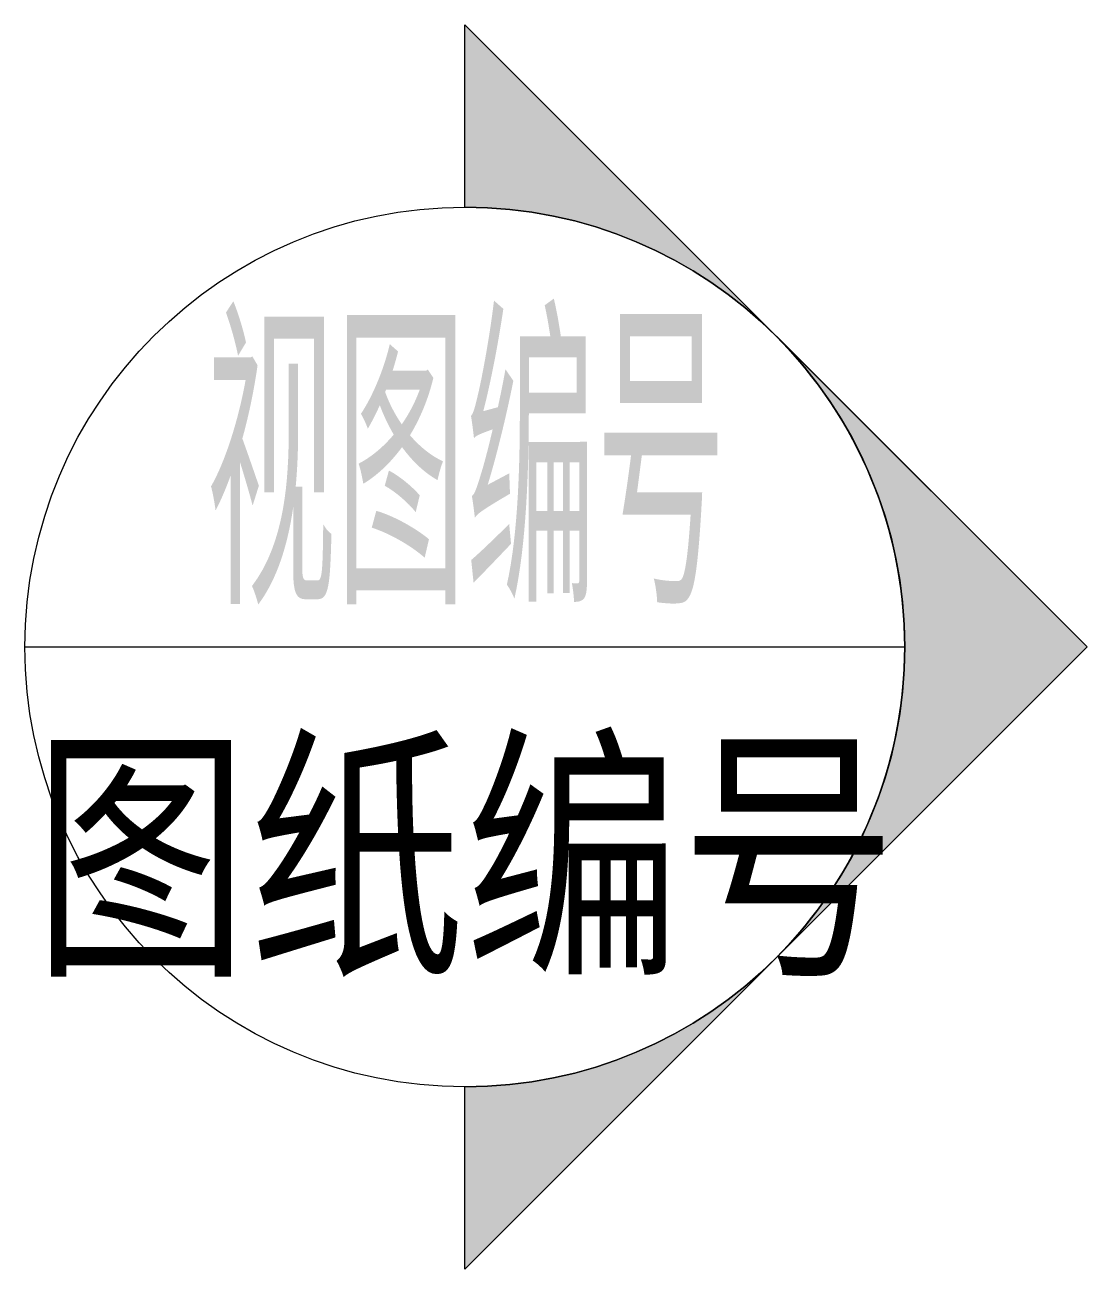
# Model space of a CAD drawing. Header units: millimetres. Extents: x -4 to 5.7, y -5.7 to 5.7.
import ezdxf
from ezdxf.enums import TextEntityAlignment as Align

# ---------------------------------------------------------------- set-up
doc = ezdxf.new("R2010")
doc.units = ezdxf.units.MM
doc.header["$LTSCALE"] = 1000
doc.styles.add('宋体', font='', dxfattribs={"width": 0.7})
doc.styles.get('宋体').set_extended_font_data('SimSun')

msp = doc.modelspace()

# ---------------------------------------------------------------- hatches: boundary and pattern name
h = msp.add_hatch(color=256)
edge = h.paths.add_edge_path()
edge.add_line((0, 4), (0, 5.657))
edge.add_line((0, 5.657), (5.657, 0))
edge.add_line((5.657, 0), (0, -5.657))
edge.add_line((0, -5.657), (0, -4))
edge.add_arc((0, 0), 4, 270, 450)

# ---------------------------------------------------------------- linework, layer by layer
msp.add_line((-4, 0), (4, 0))
for points in [[(0, 4), (0, 5.657), (5.657, 0), (0, -5.657), (0, -4, 1)], [(2.828, -2.828, 0.414214), (2.828, 2.828), (5.657, 0), (2.828, -2.828)]]:
    msp.add_lwpolyline(points, format="xyb", close=True)
msp.add_circle((0, 0), 4)

# ---------------------------------------------------------------- texts
at = {"style": '宋体', "width": 2.899169, "flags": 8}
msp.add_attdef('视图编号', text='1', height=2.2, dxfattribs=at).set_placement((-2.354, 0.629), (2.375, 0.629), align=Align.FIT)
at = {"style": '宋体', "width": 0.8, "flags": 8}
msp.add_attdef('图纸编号', text='101', height=1.8, dxfattribs=at).set_placement((0, -1), align=Align.TOP_CENTER)

doc.saveas('drawing.dxf')
